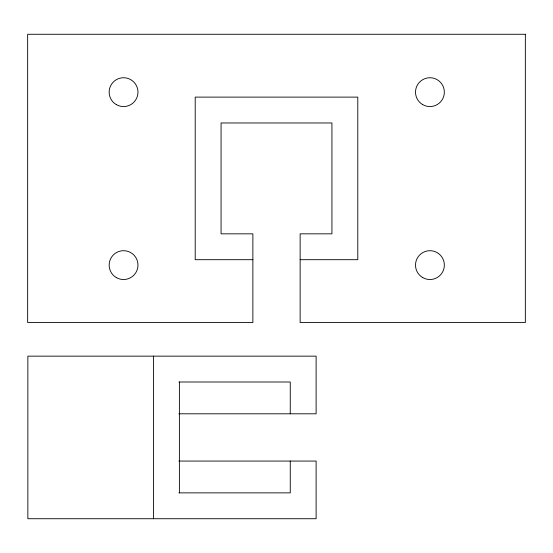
<?xml version="1.0" encoding="UTF-8"?>
<svg xmlns="http://www.w3.org/2000/svg" width="553" height="553" viewBox="0 0 553 553"><rect width="100%" height="100%" fill="white"/><g stroke="black" fill="none" stroke-linecap="round" stroke-linejoin="round"><path stroke-width="0.83" d="M252.873 259.689L195.209 259.689L195.209 97.114L357.791 97.114L357.791 259.689L300.134 259.689M178.889 382.005L290.256 382.005L290.256 413.803M178.889 413.803L316.116 413.803L316.116 356.146L27.857 356.146L27.857 518.728L316.116 518.728L316.116 461.064L178.889 461.064M178.889 492.868L290.256 492.868L290.256 461.064M179.393 382.005L179.393 492.868M153.54 356.146L153.54 518.728M525.35 34.272L27.65 34.272L27.65 322.53L252.873 322.53L252.873 233.836L221.069 233.836L221.069 122.973L331.931 122.973L331.931 233.836L300.134 233.836L300.134 322.53L525.35 322.53L525.35 34.272M422.72 104.635A14.413 14.413 0 0 0 444.342 92.151A14.413 14.413 0 0 0 422.72 79.673A14.413 14.413 0 0 0 422.72 104.635M422.72 277.592A14.413 14.413 0 0 0 444.342 265.108A14.413 14.413 0 0 0 422.72 252.624A14.413 14.413 0 0 0 422.72 277.592M116.358 104.635A14.413 14.413 0 0 0 137.974 92.151A14.413 14.413 0 0 0 116.358 79.673A14.413 14.413 0 0 0 116.358 104.635M116.358 277.592A14.413 14.413 0 0 0 137.974 265.108A14.413 14.413 0 0 0 116.358 252.624A14.413 14.413 0 0 0 116.358 277.592"/></g></svg>
